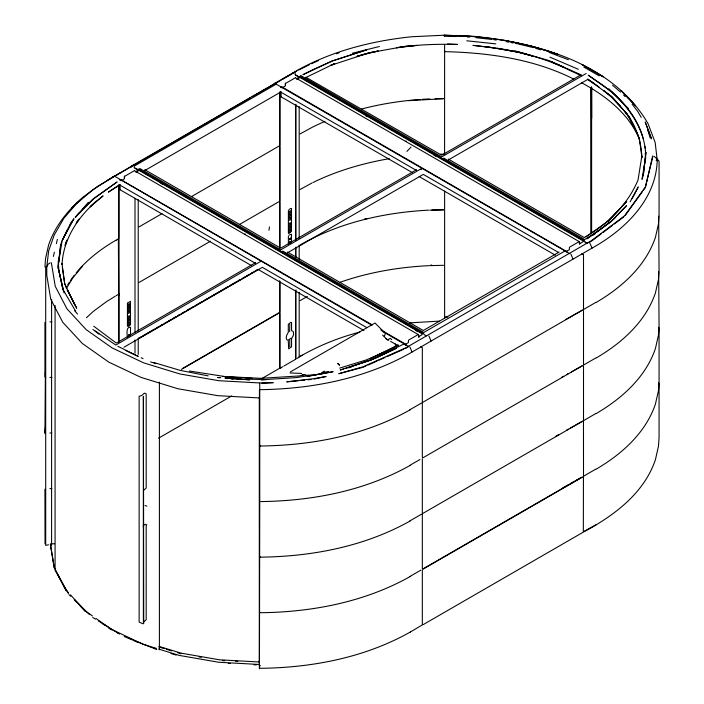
<?xml version="1.0" encoding="UTF-8"?>
<svg xmlns="http://www.w3.org/2000/svg" width="704" height="704" viewBox="0 0 704 704"><rect width="100%" height="100%" fill="white"/><g stroke="black" fill="none" stroke-linecap="round" stroke-linejoin="round"><path stroke-width="1.06" d="M55.079 569.712L55.079 305.518M114.11 176.229L92.638 189.93L76.05 204.116L63.826 218.363L54.155 235.162L48.682 250.809L46.781 266.728L46.772 275.185L50.723 299.174L62.744 322.247L82.359 343.508L108.821 362.146L141.09 377.423L177.927 388.749L217.888 395.683L259.433 397.962M261.8 383.319L273.24 382.65L259.723 382.941L259.741 389.682C311.318 389.013 363.634 379.007 409.068 353.769L595.03 246.409C626.34 228.298 656.278 198.563 657.219 160.195L655.169 142.525L648.032 123.622C613.254 63.809 539.123 42.918 474.54 36.379L444.576 35.2M456.315 36.546L444.277 36.265L444.268 35.2L411.594 36.758C371.589 40.911 331.866 51.066 296.551 70.734L292.45 73.383M45.707 377.423L44.933 376.798L44.933 322.476M583.51 420.473L583.51 366.15M583.51 476.045L583.484 421.502M299.306 77.053L300.089 76.701M297.053 358.459L299.182 357.034L299.182 292.239M44.933 266.904L45.54 258.491L48.585 245.098C55.106 225.711 68.385 209.484 83.934 196.53L71.852 207.733M45.39 371.747L44.933 432.37L45.47 433.092M44.933 433.629L45.39 427.319M245.054 234.511L245.115 233.79M406.014 141.574L406.076 140.853M395.516 345.998L395.639 344.45L394.838 343.649M60.702 244.587L58.062 267.238L60.702 244.587L61.802 241.569M643.298 175.182L645.938 152.53L643.298 175.182L642.127 179.203M281.072 87.674L281.767 86.803L565.655 250.967M268.928 230.314L269.465 226.917M61.987 241.613L58.485 262.75L58.634 268.796L58.186 261.193M282.814 366.678L280.702 367.875L279.998 367.33M124.423 176.018L124.221 178.015M285.384 83.081L285.182 85.078M642.013 179.159L645.515 158.136L645.366 152.979L645.682 158.409M53.381 256.432L54.375 252.173M56.364 243.654L57.358 239.395M652.969 156.103L645.392 186.982L624.642 215.741L591.765 240.442L405.812 347.811L363.018 366.793L338.782 373.718L361.962 367.576M46.781 266.728L48.022 264.282L50.16 262.794M403.911 344.45L404.677 343.922M64.997 245.617L66.915 240.099L65.243 244.878M384.322 336.327L385.44 333.432L375.021 323.039L290.426 371.879M62.163 240.557L70.919 222.666L73.858 218.935L62.163 240.557L67.646 229.486M637.947 187.713L632.104 198.669M630.142 201.828L638.282 186.789M131.094 167.235L131.859 165.871L275.07 83.301M120.199 180.259L120.806 179.731L121.097 180.787M66.396 288.297L73.093 277.473L82.474 266.27M70.092 224.99L73.858 218.935M120.569 172.841L250.29 97.786M76.076 223.168L79.086 219.076L76.683 222.35M289.643 331.69L289.819 324.412M625.275 215.371L642.25 191.84M643.509 190.098L645.392 187.484L652.608 156.103M259.767 557.515L260.515 557.022M422.497 624.826L410.194 632.095M79.332 212.643L75.222 217.369L88.352 202.33M112.385 177.443L133.126 165.255M611.618 221.047L626.516 205.735M96.034 201.318L90.165 206.826L103.092 195.888C81.162 212.291 63.448 236.359 62.031 264.493L61.97 263.507L64.654 283.404L66.255 287.901M406.938 151.404L411.013 147.092M607.983 221.285L626.375 201.802L607.983 221.285L586.018 236.79M564.995 251.09L565.937 250.844L567.318 252.551M75.346 217.404L93.183 199.03L116.961 182.046L93.183 199.03L83.037 208.815M610.817 221.769L587.039 238.718L610.817 221.769L626.428 205.665M290.611 238.058L289.502 238.85M290.611 241.446L289.502 242.238M86.451 317.742L93.315 311.379L106.638 301.55L115.183 296.27M129.422 334.514L128.515 335.034M290.382 238.19L289.476 238.718M290.382 241.578L289.476 242.106M143.035 525.994L144.382 524.797M128.515 336.01L129.43 335.482M289.476 239.686L290.391 239.158M291.166 338.254L288.693 339.68M615.648 217.439L598.268 231.202L584.751 239.536L443.722 158.118L443.722 159.122M300.291 245.15L302.368 243.962M591.765 240.944L601.286 233.798M603.011 232.496L612.533 225.342M614.266 224.048L623.779 216.894M83.688 196.68L97.786 186.27L119.953 173.061M128.586 336.072L129.589 335.632M289.546 239.747L290.55 239.307M592.451 235.567L595.162 233.737M119.742 184.606L108.337 192.139L119.742 184.994L255.605 263.437M596.27 302.368C621.826 287.399 645.674 266.165 655.415 237.398L658.46 224.004L659.067 215.591L659.067 161.269L658.504 160.538L656.146 160.53L658.293 160.512M596.27 357.94C621.826 342.98 645.674 321.746 655.415 292.978L658.46 279.576L659.067 271.163L658.662 216.172M596.27 413.521C621.826 398.552 645.674 377.318 655.415 348.55L658.46 335.148L659.067 326.744L658.662 271.744M596.27 469.093C621.826 454.124 645.674 432.89 655.415 404.122L658.46 390.72L659.067 382.316L659.067 327.994L658.469 327.246M300.01 356.312L302.368 355.106M300.511 356.189L302.254 355.177C320.355 345.004 339.812 337.269 359.911 332.059M583.449 531.661L596.156 524.726M274.182 83.626L294.087 72.327M252.19 96.686L281.301 80.115M292.882 73.234L282.726 79.094L292.978 73.172M293.691 72.758L296.815 71.069M569.765 253.651L276.188 84.154L134.235 166.109L134.235 167.904M124.951 176.158L134.297 170.764M285.912 83.23L295.258 77.827M119.627 179.942L120.428 179.485L372.214 324.887M136.682 170.095L138.486 169.057L139.128 169.629M280.588 87.014L281.767 86.777M297.642 77.167L299.966 76.419M121.466 180.576L124.423 178.842L124.626 176.722M135.89 172.251L138.811 170.544L138.943 169.673L422.734 333.52L422.189 333.837L138.362 169.99L138.952 169.321L422.84 333.221L425.99 336.002M282.058 87.859L285.384 85.914L285.586 83.794M296.71 79.402L299.772 77.616L299.904 76.745L583.695 240.583M139.154 226.82L161.964 213.646M191.435 196.636L278.881 146.15M300.115 133.892L312.057 127.38A202.365 116.829 0 0 1 324.958 121.396M116.037 295.742L117.92 294.65M139.154 282.392L210.443 241.234M239.906 224.224L278.881 201.722M300.115 189.464L312.057 182.952M288.922 209.528L290.937 208.366M288.922 233.438L291.482 231.334L291.482 208.683M288.922 235.198L291.456 234.168L291.482 242.431M255.605 262.654L116.301 343.077L93.738 326.234M416.566 169.717L280.702 248.16L144.83 169.717L144.83 170.509L280.702 92.066L416.566 170.509M497.367 48.312C520.168 51.471 542.344 58.177 563.543 67.065L551.98 62.022L580.958 75.592L580.958 74.809L441.663 155.232L305.791 77.185M260.278 261.65L115.782 345.074L95.225 330.942M586.159 73.498L441.663 156.922L300.634 75.504L300.634 76.507M139.154 337.964L141.055 336.873M142.956 335.773L154.361 329.19M156.262 328.09L158.162 326.99M160.063 325.89L162.914 324.245M164.815 323.154L166.716 322.054M168.617 320.954L171.468 319.308M173.369 318.208L176.229 316.562M178.13 315.471L180.03 314.371M181.931 313.271L184.782 311.626M186.683 310.526L193.336 306.689M195.237 305.589L201.89 301.752M203.79 300.652L227.55 286.933M229.451 285.833L236.104 281.996M238.005 280.896L239.906 279.796M242.757 278.15L244.658 277.05M246.558 275.959L249.41 274.314M251.31 273.214L253.211 272.114M255.112 271.014L257.963 269.368M139.542 338.008L258.35 269.412M123.992 347.204L262.337 267.326L366.854 327.668M287.434 252.833L423.298 174.398L558.219 252.287M448.395 159.905L587.699 79.482L594.158 83.591M182.882 368.298L278.881 312.875M300.115 300.608L301.998 299.526A202.365 116.838 0 0 1 307.402 296.516M181.359 369.433L279.259 312.91M291.016 322.274L288.323 324.262L288.297 331.918A1.54 0.889 -60 0 1 287.83 333.221A5.227 3.018 -60 0 0 287.83 340.243A1.54 0.889 -60 0 1 288.297 341.009L288.675 348.832L291.535 346.773L291.562 339.126A1.54 0.889 -60 0 1 292.028 337.814A5.227 3.018 -60 0 0 292.028 330.792A1.54 0.889 -60 0 1 291.562 330.035L291.562 322.59M158.55 438.178L231.739 395.921M262.152 378.365L279.259 368.482M283.897 366.054L295.962 359.084L295.962 289.89M324.368 371.114L321.508 372.768L328.645 371.43M559.17 252.05L423.298 330.493L287.434 252.05M408.742 340.006L418.088 334.602M569.703 247.069L579.049 241.674M403.366 344.256L372.539 359.418M564.326 251.328L423.79 332.473L282.762 251.046L282.762 252.05M565.849 251.706L569.386 249.665L569.386 247.544M579.366 243.901L582.903 241.859L583.757 240.266L585.35 242.141L587.752 243.531M405.812 348.313L408.056 347.01M591.017 241.384L589.019 242.317M409.825 409.781L421.784 402.882M422.875 402.257L582.745 309.954L565.576 319.59M583.836 309.329L595.786 302.421M409.825 465.362L419.945 459.518M422.875 457.829L582.745 365.526L571.296 371.95M583.836 364.901L595.786 357.993M409.825 520.934L421.784 514.034M422.875 513.401L582.745 421.098L570.346 428.058M583.836 420.473L595.786 413.574M409.825 576.506L420.869 570.134M422.875 568.973L581.794 477.224L575.115 480.955M583.836 476.045L595.786 469.146M423.254 569.017L583.132 476.714M410.309 632.034L410.089 632.157C364.716 657.633 312.145 667.7 260.515 668.307L259.882 667.964M584.214 531.661L584.17 531.678C614.161 515.486 644.107 493.258 655.415 459.694L658.46 446.301L659.067 437.888L659.067 383.566L658.469 382.826M423.254 624.589L583.343 532.11L583.44 476.978M107.844 180.066L119.865 173.14M305.791 77.572L334.717 63.518L330.704 65.384L368.896 52.87L378.206 50.987L357.034 56.241L368.896 52.87L406.234 46.138L415.967 45.443M561.757 377.3L563.666 376.226M566.526 374.625L568.436 373.551M556.037 436.084L558.897 434.482M566.526 430.197L568.436 429.132M562.716 487.916L568.436 484.704M570.346 483.63L573.206 482.029M116.292 240.24L118.686 238.454L118.686 185.222M298.742 70.03L309.54 64.645M301.998 243.954C340.551 222.235 384.798 212.45 428.701 210.144M410.089 409.86C364.716 435.336 312.145 445.403 260.515 446.01L259.75 445.245M410.089 465.432C364.716 490.908 312.145 500.975 260.515 501.582M410.089 521.004C364.716 546.48 312.145 556.556 260.515 557.154L260.295 557.119M410.089 576.585C364.716 602.052 312.145 612.128 260.515 612.726M398.209 345.374L370.26 358.635L398.209 344.986L385.774 351.586L366.159 359.973L339.715 368.095M315.066 68.702L302.922 74.686L332.306 60.94L366.819 49.799L332.306 60.94L316.026 68.27M372.671 359.339L396.185 348.366L376.781 357.57L345.462 368.421M311.546 63.738L318.542 60.579M313.06 182.494C336.468 170.993 361.68 163.627 387.297 159.025L389.4 158.734M363.018 367.294L366.001 365.966M367.99 365.086L376.948 361.117M378.937 360.228L384.912 357.579M386.901 356.699L403.814 349.193M128.542 335.166L129.114 334.919M583.132 240.909L299.323 77.062M336.345 53.794L339.143 52.791M431.737 264.95L429.774 265.637L443.529 265.311M290.391 242.546L289.476 243.082L290.55 242.704M351.674 366.52L371.694 359.797L340.322 369.952M340.287 370.014L343.394 369.063M260.031 446.01L260.515 445.87M348.506 367.84L351.613 366.951M352.326 53.249L379.421 46.499M314.195 379.06L326.137 376.482L313.201 378.77L286.695 381.858L298.364 380.723M48.497 544.799L45.698 545.398L45.698 266.904M307.296 376.367L332.983 371.738M305.474 374.783L299.015 375.954L260.85 378.33L222.438 376.438M307.226 376.367L332.904 371.738M324.579 373.261L296.067 377.634L261.395 379.782L266.746 379.553L237.257 378.972L225.245 378.074M422.928 333.467L422.233 333.37L421.942 334.787L418.405 336.829L418.994 337.322L418.616 334.796M300.485 380.512L304.718 380.098M307.903 379.79L311.08 379.482M417.041 45.399L396.581 47.731C416.689 44.59 437.219 43.947 457.574 44.449L447.55 43.974M408.39 100.663L443.529 98.718M409.464 322.872L439.305 321.121M440.352 154.238L443.529 154.158M431.886 210.012L443.529 209.73M429.801 210.206L443.529 209.871M305.747 375.258L312.066 375.126M259.732 665.685L260.506 665.676M657.228 160.019L658.302 160.019M49.914 321.86L51.876 321.869M49.914 377.441L51.876 377.441M49.914 433.013L51.876 433.013M49.914 488.585L51.876 488.594M51.586 543.778L54.657 543.787M50.82 544.403L50.354 544.403L54.234 567.987M302.06 374.642L304.216 374.651M364.83 218.777L366.925 218.794M299.006 357.324L299.015 356.849M474.346 36.538L444.576 35.367C483.006 35.631 521.462 41.413 557.709 54.366L531.502 46.138L503.518 40.154M290.013 372.962L301.611 373.419M444.585 316.888L447.876 317.064M259.415 382.941L218.777 380.706L179.678 373.921L143.651 362.842L112.077 347.899L86.196 329.674L67.003 308.871L55.246 286.299L51.383 262.83M259.406 661.998L219.402 659.798L180.928 653.118L159.025 646.386M222.649 660.607L224.814 660.722M235.62 661.32L237.785 661.434M259.424 664.479L218.574 662.235L179.291 655.415L158.594 649.053M228.254 663.397L230.402 663.511M254.047 664.814L256.194 664.928M241.428 377.714L226.398 376.781L189.341 371.017M245.722 377.986L252.155 378.382M237.257 378.972L249.63 379.817L244.218 379.412M220.73 377.722L217.527 377.494L219.789 377.67M224.998 378.03L239.95 379.104M231.053 378.972L233.226 379.139M467.254 36.969L469.427 37.154M475.939 37.699L491.902 39.45M473.942 45.452L495.229 47.969L472.877 45.355M466.743 40.797L495.792 43.868M280.034 281.758L279.99 367.699L280.852 367.805L280.034 367.426M494.085 39.75L496.267 40.04M484.528 46.464L519.974 52.36L532.382 55.994L518.795 52.474L496.294 48.118M199.1 656.902L201.238 657.272M506.88 41.791L508.966 42.178M511.051 42.574L513.137 42.962M515.231 43.349L517.317 43.736M208.208 375.892L180.286 370.401L154.053 362.604M280.535 367.91L279.99 367.699L280.702 367.875M518.197 43.956L533.491 47.661M514.659 50.758L549.076 60.57L580.958 74.809M535.559 48.286L540.742 49.852M159.025 647.011L164.243 648.613M166.329 649.255L171.538 650.866M177.795 652.784L180.928 653.752M156.526 648.419L143.079 644.283L111.346 629.262L96.105 618.526M150.322 647.134L154.458 648.41M171.01 653.497L176.185 655.09M150.586 361.874L155.751 363.581M145.05 505.498L146.854 506.176M145.05 524.198L146.854 524.876M549.032 52.36L568.401 59.726M124.238 636.548L130.337 638.994M132.37 639.804L149.662 646.738M153.727 648.366L156.772 649.59M549.947 57.165L578.318 69.265M125.682 350.495L138.257 356.4L117.841 346.262M141.134 357.738L143.079 358.653M573.839 79.121C534.01 59.03 488.77 52.686 444.602 51.647L444.602 50.785M581.75 82.861C605.141 95.374 627.986 112.983 638.898 137.87M116.31 632.236L119.284 633.644M129.193 638.343L132.167 639.751M134.156 640.684L138.116 642.567M583.801 67.056L599.113 75.838M448.395 159.122L584.258 237.565C607.473 224.286 627.651 204.961 638.044 179.969L641.819 156.209C641.045 140.158 635.378 123.974 624.967 111.602L629.358 117.762L627.264 114.294L612.357 97.108L610.262 95.542M294.95 72.538L295.258 74.589L298.619 76.604M299.913 76.393L583.801 240.293M295.196 74.967L298.998 77.167M365.508 115.562L367.4 116.662M433.91 155.056L435.811 156.156M584.971 242.273L586.872 243.364M295.451 77.792L579.313 241.683M581.768 253.81L583.29 254.69M275.942 83.512L276.188 84.154M412.491 172.709L280.421 96.457L280.421 92.277M419.162 176.563L555.342 255.182M139.674 168.432L280.702 249.858L421.238 168.714L421.238 169.717M134.455 167.684L137.658 169.532M135.186 168.45L138.037 170.095M160.838 183.26L162.738 184.36M415.457 330.264L417.358 331.364M134.49 170.72L418.352 334.611M420.807 346.746L422.33 347.618L422.33 401.94M380.785 329.833L404.976 343.772L406.358 345.488L404.888 344.634L408.426 342.593L408.426 340.472M114.981 176.44L371.747 325.186M382.202 331.223L408.804 346.579M385.854 338.633L388.705 340.278M390.606 341.378L398.209 345.77M251.53 265.646L119.46 189.394L119.46 185.205M258.201 269.491L363.906 330.519M118.386 239.122L118.686 294.026M654.183 156.394L656.436 158.312M92.77 617.461L95.524 619.177M98.287 620.893L101.042 622.6M102.89 623.744L115.764 631.734M117.603 632.878L119.442 634.014M595.558 80.221L588.218 75.196L611.978 92.004L628.338 108.513M599.069 87.006L587.699 79.094L610.526 95.823L620.206 106.014M92.514 616L85.342 610.949L70.506 594.862M100.584 622.31L105.072 625.469M108.662 627.994L111.346 629.895M596.42 80.846C617.206 94.389 636.566 113.749 643.095 138.301M92.884 329.437L98.938 334.145M612.542 85.237L620.497 92.092M259.952 612.436L259.75 611.97M69.124 594.757L70.69 596.288M74.606 600.107L89.496 614.601M608.775 88.818C627.326 105.618 643.729 126.526 645.594 152.407L645.41 150.462M391.706 339.68L390.342 338.325L387.517 339.953L382.615 335.069M623.612 95.031L625.126 96.606M618.103 103.858L612.357 97.891L603.742 90.534L610.526 95.823L627.264 114.294L637.745 134.816M68.279 592.451L66.053 590.04L54.234 567.354L50.354 543.778M74.21 599.518L76.437 601.929M80.142 605.95L85.342 611.574M74.686 310.825L77.528 314.01M632.13 104.245L637.542 111.126L641.194 117.366M289.74 339.715L289.819 346.755M579.77 244.138L579.559 241.859M570.874 254.082L573.021 259.116M409.913 347.01L412.06 352.044M589.89 243.1L592.038 248.134M428.93 336.037L431.077 341.07M67.188 289.784L76.736 308.264L67.25 289.846M75.662 311.256L63.114 289.74L58.186 267.793L64.082 292.89M55.079 570.346L68.587 593.824M57.684 574.605L66.053 590.665M629.358 116.978L639.346 138.371L641.951 157.678L641.819 156.209M74.642 304.797L64.654 283.404L62.33 267.344M657.219 160.195L656.436 158.136L657.219 160.195L656.973 159.412M647.768 130.09L650.188 137.887M45.03 543.822L44.933 489.201M62.374 287.91L62.964 289.872L58.406 268.233L58.573 270.204M290.99 242.836L291.122 243.399M645.049 146.582L645.234 148.526M444.268 35.2L444.277 35.825M259.38 397.082L259.398 661.91M259.38 660.229L259.398 663.186M259.406 663.626L259.415 665.403M591.694 118.096L591.624 87.305L591.615 233.306M591.404 87.173L591.483 117.973M591.298 233.05L591.184 87.164L591.175 233.05M591.395 87.164L591.395 233.05M583.51 255.006L583.51 309.329M583.51 310.578L583.51 364.901M579.374 241.868L579.374 243.522M444.62 45.188L444.594 154.22M444.62 191.022L444.62 318.208M422.33 403.198L422.33 457.512M422.33 458.77L422.33 513.093M422.33 514.342L422.33 568.665M422.33 569.914L422.33 624.237M299.182 106.621L299.182 238.418M299.182 245.01L299.182 259.292M295.962 104.28L295.962 240.469M295.962 247.06L295.962 256.942M295.53 105.125L295.53 240.214M295.53 247.905L295.53 257.787M295.53 290.743L295.53 358.838M288.385 210.47L288.385 233.121M288.385 236.139L288.385 244.218M281.072 91.749L281.072 96.835M280.034 91.749L279.99 247.984M279.646 92.286L279.646 145.526M279.646 146.775L279.646 201.098M279.646 202.347L279.646 247.975M279.646 280.738L279.646 312.242M279.646 313.5L279.646 367.822M259.75 390.298L259.75 500.817M259.75 502.075L259.442 668.8L259.433 389.682M159.403 382.14L159.403 649.783M146.186 525.474L146.186 619.731L143.378 622.283L143.378 396.37L143.722 623.515L143.009 623.797L139.137 622.116L139.137 396.211L141.557 395.622L144.382 393.14L146.186 393.818L146.186 488.074L143.493 490.468L143.493 527.868M138.222 199.549L138.222 331.346M138.222 337.938L138.222 354.411M135.001 198.308L135.001 332.297M135.001 339.988L135.001 353.17M130.522 335.359L130.522 327.281C125.787 326.242 127.116 334.743 127.424 337.146M120.111 184.677L120.111 189.772M119.073 293.41L119.073 295.61M119.029 184.958L119.029 342.012M118.686 295.284L118.686 341.994M51.586 299.358L51.586 545.415M67.734 284.838A202.365 116.838 0 0 1 69.414 282.119M70.602 280.324A202.365 116.838 0 0 1 72.468 277.649M73.075 276.83A202.365 116.838 0 0 1 74.307 275.194M76.243 272.765A202.365 116.838 0 0 1 116.037 240.161M361.706 108.962A202.365 116.829 0 0 1 420.086 99.475M422.233 99.326A202.365 116.829 0 0 1 429.774 98.921M435.054 98.727A202.365 116.829 0 0 1 443.529 98.586M340.173 282.234A202.365 116.838 0 0 1 428.692 265.69M127.45 303.186L127.424 326.058C127.978 327.202 130.363 325.371 130.522 324.262L130.416 301.303L127.45 303.186M127.864 305.184L128.119 306.539L128.973 306.46L130.073 303.908L128.973 303.697L127.864 305.184M127.864 308.572L128.119 309.927L128.973 309.848L130.073 307.305L128.973 307.085L127.864 308.572M127.864 311.969L128.119 313.324L128.973 313.236L130.073 310.693L128.973 310.473L127.864 311.969M127.864 317.24L128.119 318.595L128.973 318.507L130.073 315.964L128.973 315.744L127.864 317.24M127.864 320.628L128.119 321.983L128.973 321.895L130.073 319.352L128.973 319.132L127.864 320.628M127.864 324.016L127.864 325.072L128.973 325.283L130.073 322.74L128.973 322.52L127.864 324.016M288.825 212.256L289.08 213.611L289.934 213.532L291.034 210.98L289.934 210.769L288.825 212.256M288.825 215.644L288.825 216.7L289.934 216.92L291.034 214.368L289.934 214.157L288.825 215.644M288.825 219.032L288.825 220.088L289.934 220.308L291.034 217.756L289.934 217.545L288.825 219.032M288.825 224.303L288.825 225.359L289.934 225.579L291.034 223.027L289.934 222.816L288.825 224.303M288.825 227.691L288.825 228.747L289.934 228.967L291.034 226.415L289.934 226.204L288.825 227.691M288.825 231.079L288.825 232.144L289.934 232.355L291.034 229.812L289.934 229.592L288.825 231.079M592.539 70.558L582.067 64.618L603.24 76.833L592.539 70.558M338.694 364.1L337.674 363.422L339.522 365.262L338.694 364.1M628.206 98.12L621.166 90.684L635.474 105.864L628.206 98.12M648.974 132.062L645.198 121.95L651.455 138.794L648.974 132.062"/></g></svg>
